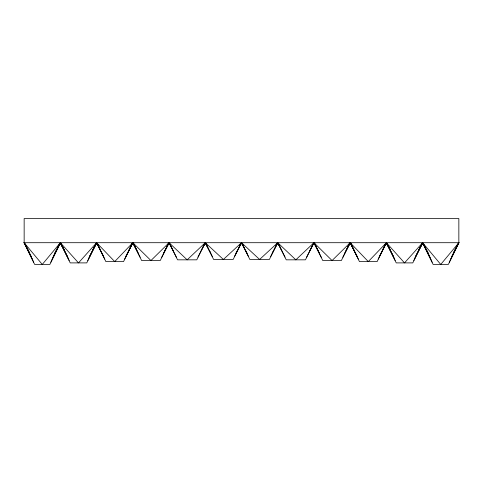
<?xml version="1.0" encoding="UTF-8"?>
<svg xmlns="http://www.w3.org/2000/svg" width="483" height="483" viewBox="0 0 483 483"><rect width="100%" height="100%" fill="white"/><g stroke="black" fill="none" stroke-linecap="round" stroke-linejoin="round"><path stroke-width="0.72" d="M451.846 256.829L458.85 242.708L440.738 264.442L422.625 242.708L412.79 262.897L396.235 262.897L386.4 242.708L377.132 261.587L359.443 261.587L350.175 242.708L341.354 260.548L322.771 260.548L313.95 242.708L305.437 259.836L286.238 259.836L277.725 242.708L269.375 259.468L249.85 259.468L241.5 242.708L233.15 259.468L213.625 259.468L205.275 242.708L196.762 259.836L177.563 259.836L169.05 242.708L160.229 260.548L141.646 260.548L132.825 242.708L123.557 261.587L105.868 261.587L96.6 242.708L86.765 262.897L70.21 262.897L60.375 242.708L49.87 264.442L34.655 264.442L24.15 242.708L458.85 242.708L448.345 264.442L433.13 264.442L422.625 242.708L404.512 262.897L386.4 242.708L368.288 261.587L350.175 242.708L332.062 260.548L313.95 242.708L295.837 259.836L277.725 242.708L259.613 259.468L241.5 242.708L223.388 259.468L205.275 242.708L187.162 259.836L169.05 242.708L150.938 260.548L132.825 242.708L114.713 261.587L96.6 242.708L78.487 262.897L60.375 242.708L42.263 264.442L24.15 242.708L24.15 218.558L458.85 218.558L458.85 242.708L449.293 262.251M50.818 262.251L60.043 243.384L52.846 257.668M87.779 260.548L96.274 243.366L89.639 256.25M413.804 260.548L422.299 243.366L415.664 256.25M52.043 259.522L52.707 258.176M53.372 256.829L60.043 243.378M450.518 259.522L451.182 258.176M124.638 259.093L132.499 243.366M378.213 259.093L386.074 243.366M88.745 258.32L96.274 243.36M414.77 258.32L422.299 243.36M451.321 257.668L458.85 242.708L455.704 248.636M161.702 257.264L168.718 243.372M342.827 257.264L349.843 243.372M197.945 257.107L204.943 243.36M306.62 257.107L313.618 243.36M53.227 256.684L60.037 243.372L57.229 248.636M125.677 256.684L132.487 243.372L130.591 246.602M234.352 256.684L241.162 243.372L239.308 246.59M270.577 256.684L277.387 243.372L275.533 246.59M379.252 256.684L386.062 243.372L384.166 246.602M451.702 256.684L458.85 242.708L454.745 250.502M54.845 253.352L60.031 243.372L56.27 250.502M163.52 253.352L168.706 243.372L166.816 246.602M344.645 253.352L349.831 243.372L347.941 246.602M453.32 253.352L458.85 242.708M92.494 250.502L96.256 243.36L94.408 246.59M128.719 250.502L132.481 243.36M201.169 250.502L204.931 243.36L203.132 246.571M309.845 250.502L313.606 243.36L311.807 246.571M382.295 250.502L386.056 243.36M418.52 250.502L422.281 243.36L420.433 246.59M54.778 253.243L56.529 249.953M235.903 253.243L237.654 249.953M238.354 248.636L241.15 243.366M272.128 253.243L273.879 249.953M274.579 248.636L277.375 243.366M453.253 253.243L455.004 249.953M92.482 250.321L96.256 243.341M164.932 250.321L168.706 243.341L167.867 244.591M346.057 250.321L349.831 243.341L348.992 244.591M418.507 250.321L422.281 243.341M129.673 248.467L132.475 243.347L131.642 244.591M383.248 248.467L386.05 243.347L385.217 244.591M94.457 246.571L96.244 243.354M420.482 246.571L422.269 243.354M131.666 244.627L132.439 243.347M204.116 244.627L204.889 243.347M312.791 244.627L313.564 243.347M385.241 244.627L386.014 243.347M240.317 244.591L241.108 243.335M276.542 244.591L277.333 243.335M167.637 244.446L168.579 243.287M240.087 244.446L241.029 243.287M276.312 244.446L277.254 243.287M348.762 244.446L349.704 243.287M314.421 243.287L315.363 244.446M241.971 243.287L242.913 244.446M205.746 243.287L206.688 244.446M133.296 243.287L134.238 244.446M353.327 248.467L350.525 243.347L351.358 244.591M315.133 244.591L314.342 243.335L318.068 250.321M241.892 243.335L242.683 244.591M205.667 243.335L206.458 244.591M134.008 244.591L133.217 243.335L136.943 250.321M99.752 248.467L96.95 243.347L97.783 244.591M350.561 243.347L351.334 244.627M278.111 243.347L278.884 244.627M169.436 243.347L170.209 244.627M96.986 243.347L97.759 244.627M357.323 256.684L350.513 243.372L352.409 246.602M316.184 246.602L314.324 243.354L319.48 253.352M135.059 246.602L133.199 243.354L138.355 253.352M103.748 256.684L96.938 243.372L98.834 246.602M390.505 250.502L386.744 243.36L388.592 246.59M248.648 256.684L241.838 243.372L243.692 246.59M212.423 256.684L205.613 243.372L207.467 246.59M64.48 250.502L60.719 243.36L62.567 246.59M386.756 243.354L388.543 246.571M279.868 246.571L278.081 243.354L281.831 250.502M171.193 246.571L169.406 243.354L173.156 250.502M60.731 243.354L62.518 246.571M386.744 243.341L390.518 250.321M60.719 243.341L64.493 250.321M425.771 248.636L422.975 243.366L429.773 256.684M426.471 249.953L428.222 253.243M241.85 243.366L244.646 248.636M245.346 249.953L247.097 253.243M205.625 243.366L208.421 248.636M209.121 249.953L210.872 253.243M33.707 262.251L24.15 242.708L27.296 248.636M27.996 249.953L29.747 253.243M426.731 250.502L422.969 243.36L428.155 253.352M350.519 243.36L354.28 250.502M96.944 243.36L100.706 250.502M32.482 259.522L24.15 242.708L28.255 250.502M31.679 257.668L24.15 242.708L29.68 253.352M395.221 260.548L386.726 243.366L393.361 256.25M69.196 260.548L60.701 243.366L67.336 256.25M24.15 242.708L31.298 256.684M278.057 243.36L285.055 257.107M169.382 243.36L176.38 257.107M314.282 243.372L321.298 257.264M133.157 243.372L140.173 257.264M432.182 262.251L422.957 243.384L430.154 257.668M386.726 243.36L394.255 258.32M60.701 243.36L68.23 258.32M350.501 243.366L358.362 259.093M96.926 243.366L104.787 259.093M422.957 243.378L429.629 256.829M430.293 258.176L430.957 259.522"/></g></svg>
